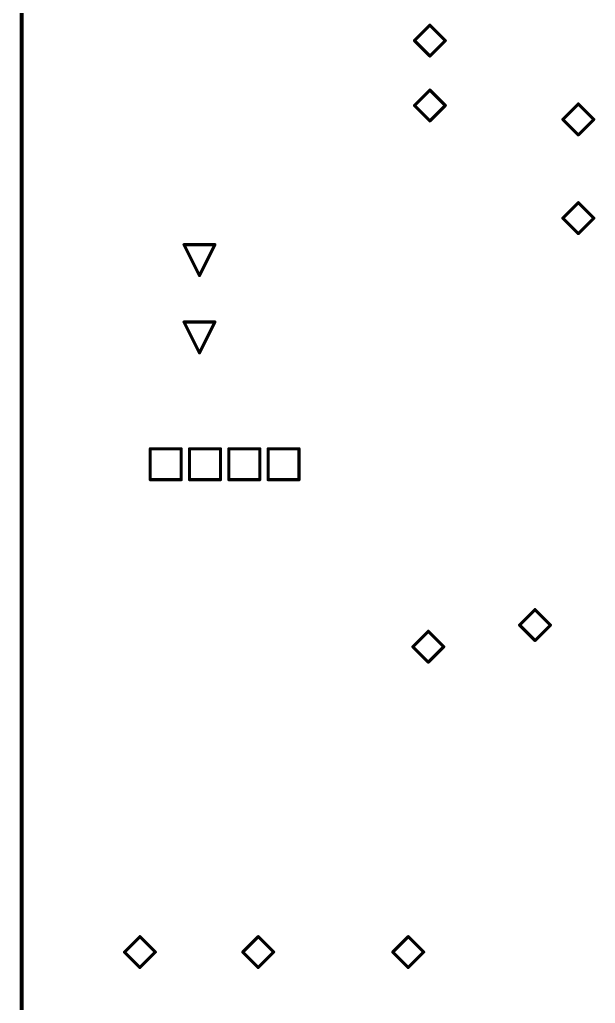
# Model space of a CAD drawing. Header units: inches. Extents: x 0 to 280, y 0 to 265.
# Drawn here: x -0.1 to 37.1, y 68.6 to 132.2 of the extents above; entities that cross this region are included whole.
import ezdxf

# ---------------------------------------------------------------- set-up
doc = ezdxf.new("R2010")
doc.units = ezdxf.units.IN
doc.layers.add('Board', color=6, linetype='Continuous')
doc.layers.add('Drill Drawing', color=1, linetype='Continuous')

msp = doc.modelspace()

# ---------------------------------------------------------------- linework, layer by layer
at = {"layer": 'Board'}
msp.add_lwpolyline([(0, 10, 0.25, 0.25, 0), (0, 190, 0.25, 0.25, 0)], format="xyseb", dxfattribs=at)
at = {"layer": 'Drill Drawing'}
for points in [[(25.4, 130.9, 0.2, 0.2, 0), (26.4, 131.9, 0.2, 0.2, 0)], [(26.4, 131.9, 0.2, 0.2, 0), (27.4, 130.9, 0.2, 0.2, 0)], [(25.4, 130.9, 0.2, 0.2, 0), (26.4, 129.9, 0.2, 0.2, 0)], [(26.4, 129.9, 0.2, 0.2, 0), (27.4, 130.9, 0.2, 0.2, 0)], [(25.4, 126.7, 0.2, 0.2, 0), (26.4, 127.7, 0.2, 0.2, 0)], [(26.4, 127.7, 0.2, 0.2, 0), (27.4, 126.7, 0.2, 0.2, 0)], [(25.4, 126.7, 0.2, 0.2, 0), (26.4, 125.7, 0.2, 0.2, 0)], [(26.4, 125.7, 0.2, 0.2, 0), (27.4, 126.7, 0.2, 0.2, 0)], [(35, 125.8, 0.2, 0.2, 0), (36, 126.8, 0.2, 0.2, 0)], [(36, 126.8, 0.2, 0.2, 0), (37, 125.8, 0.2, 0.2, 0)], [(35, 125.8, 0.2, 0.2, 0), (36, 124.8, 0.2, 0.2, 0)], [(36, 124.8, 0.2, 0.2, 0), (37, 125.8, 0.2, 0.2, 0)], [(35, 119.414, 0.2, 0.2, 0), (36, 120.414, 0.2, 0.2, 0)], [(36, 120.414, 0.2, 0.2, 0), (37, 119.414, 0.2, 0.2, 0)], [(35, 119.414, 0.2, 0.2, 0), (36, 118.414, 0.2, 0.2, 0)], [(36, 118.414, 0.2, 0.2, 0), (37, 119.414, 0.2, 0.2, 0)], [(10.5, 117.7, 0.2, 0.2, 0), (12.5, 117.7, 0.2, 0.2, 0)], [(10.5, 117.7, 0.2, 0.2, 0), (11.5, 115.7, 0.2, 0.2, 0)], [(11.5, 115.7, 0.2, 0.2, 0), (12.5, 117.7, 0.2, 0.2, 0)], [(10.5, 112.7, 0.2, 0.2, 0), (12.5, 112.7, 0.2, 0.2, 0)], [(10.5, 112.7, 0.2, 0.2, 0), (11.5, 110.7, 0.2, 0.2, 0)], [(11.5, 110.7, 0.2, 0.2, 0), (12.5, 112.7, 0.2, 0.2, 0)], [(8.32, 104.5, 0.2, 0.2, 0), (10.32, 104.5, 0.2, 0.2, 0)], [(8.32, 102.5, 0.2, 0.2, 0), (8.32, 104.5, 0.2, 0.2, 0)], [(10.32, 102.5, 0.2, 0.2, 0), (10.32, 104.5, 0.2, 0.2, 0)], [(10.86, 104.5, 0.2, 0.2, 0), (12.86, 104.5, 0.2, 0.2, 0)], [(10.86, 102.5, 0.2, 0.2, 0), (10.86, 104.5, 0.2, 0.2, 0)], [(12.86, 102.5, 0.2, 0.2, 0), (12.86, 104.5, 0.2, 0.2, 0)], [(13.4, 104.5, 0.2, 0.2, 0), (15.4, 104.5, 0.2, 0.2, 0)], [(13.4, 102.5, 0.2, 0.2, 0), (13.4, 104.5, 0.2, 0.2, 0)], [(15.4, 102.5, 0.2, 0.2, 0), (15.4, 104.5, 0.2, 0.2, 0)], [(15.94, 104.5, 0.2, 0.2, 0), (17.94, 104.5, 0.2, 0.2, 0)], [(15.94, 102.5, 0.2, 0.2, 0), (15.94, 104.5, 0.2, 0.2, 0)], [(17.94, 102.5, 0.2, 0.2, 0), (17.94, 104.5, 0.2, 0.2, 0)], [(8.32, 102.5, 0.2, 0.2, 0), (10.32, 102.5, 0.2, 0.2, 0)], [(10.86, 102.5, 0.2, 0.2, 0), (12.86, 102.5, 0.2, 0.2, 0)], [(13.4, 102.5, 0.2, 0.2, 0), (15.4, 102.5, 0.2, 0.2, 0)], [(15.94, 102.5, 0.2, 0.2, 0), (17.94, 102.5, 0.2, 0.2, 0)], [(32.2, 93.1, 0.2, 0.2, 0), (33.2, 94.1, 0.2, 0.2, 0)], [(33.2, 94.1, 0.2, 0.2, 0), (34.2, 93.1, 0.2, 0.2, 0)], [(32.2, 93.1, 0.2, 0.2, 0), (33.2, 92.1, 0.2, 0.2, 0)], [(33.2, 92.1, 0.2, 0.2, 0), (34.2, 93.1, 0.2, 0.2, 0)], [(25.3, 91.7, 0.2, 0.2, 0), (26.3, 92.7, 0.2, 0.2, 0)], [(26.3, 92.7, 0.2, 0.2, 0), (27.3, 91.7, 0.2, 0.2, 0)], [(25.3, 91.7, 0.2, 0.2, 0), (26.3, 90.7, 0.2, 0.2, 0)], [(26.3, 90.7, 0.2, 0.2, 0), (27.3, 91.7, 0.2, 0.2, 0)], [(6.65, 71.95, 0.2, 0.2, 0), (7.65, 72.95, 0.2, 0.2, 0)], [(7.65, 72.95, 0.2, 0.2, 0), (8.65, 71.95, 0.2, 0.2, 0)], [(14.3, 71.95, 0.2, 0.2, 0), (15.3, 72.95, 0.2, 0.2, 0)], [(15.3, 72.95, 0.2, 0.2, 0), (16.3, 71.95, 0.2, 0.2, 0)], [(24, 71.95, 0.2, 0.2, 0), (25, 72.95, 0.2, 0.2, 0)], [(25, 72.95, 0.2, 0.2, 0), (26, 71.95, 0.2, 0.2, 0)], [(6.65, 71.95, 0.2, 0.2, 0), (7.65, 70.95, 0.2, 0.2, 0)], [(7.65, 70.95, 0.2, 0.2, 0), (8.65, 71.95, 0.2, 0.2, 0)], [(14.3, 71.95, 0.2, 0.2, 0), (15.3, 70.95, 0.2, 0.2, 0)], [(15.3, 70.95, 0.2, 0.2, 0), (16.3, 71.95, 0.2, 0.2, 0)], [(24, 71.95, 0.2, 0.2, 0), (25, 70.95, 0.2, 0.2, 0)], [(25, 70.95, 0.2, 0.2, 0), (26, 71.95, 0.2, 0.2, 0)]]:
    msp.add_lwpolyline(points, format="xyseb", dxfattribs=at)
for points in [[(26.35, 131.9, 0.1, 0.1, 1), (26.45, 131.9, 0.1, 0.1, 1)], [(26.35, 131.9, 0.1, 0.1, 1), (26.45, 131.9, 0.1, 0.1, 1)], [(25.35, 130.9, 0.1, 0.1, 1), (25.45, 130.9, 0.1, 0.1, 1)], [(25.35, 130.9, 0.1, 0.1, 1), (25.45, 130.9, 0.1, 0.1, 1)], [(27.35, 130.9, 0.1, 0.1, 1), (27.45, 130.9, 0.1, 0.1, 1)], [(27.35, 130.9, 0.1, 0.1, 1), (27.45, 130.9, 0.1, 0.1, 1)], [(26.35, 129.9, 0.1, 0.1, 1), (26.45, 129.9, 0.1, 0.1, 1)], [(26.35, 129.9, 0.1, 0.1, 1), (26.45, 129.9, 0.1, 0.1, 1)], [(26.35, 127.7, 0.1, 0.1, 1), (26.45, 127.7, 0.1, 0.1, 1)], [(26.35, 127.7, 0.1, 0.1, 1), (26.45, 127.7, 0.1, 0.1, 1)], [(25.35, 126.7, 0.1, 0.1, 1), (25.45, 126.7, 0.1, 0.1, 1)], [(25.35, 126.7, 0.1, 0.1, 1), (25.45, 126.7, 0.1, 0.1, 1)], [(27.35, 126.7, 0.1, 0.1, 1), (27.45, 126.7, 0.1, 0.1, 1)], [(27.35, 126.7, 0.1, 0.1, 1), (27.45, 126.7, 0.1, 0.1, 1)], [(35.95, 126.8, 0.1, 0.1, 1), (36.05, 126.8, 0.1, 0.1, 1)], [(35.95, 126.8, 0.1, 0.1, 1), (36.05, 126.8, 0.1, 0.1, 1)], [(26.35, 125.7, 0.1, 0.1, 1), (26.45, 125.7, 0.1, 0.1, 1)], [(26.35, 125.7, 0.1, 0.1, 1), (26.45, 125.7, 0.1, 0.1, 1)], [(34.95, 125.8, 0.1, 0.1, 1), (35.05, 125.8, 0.1, 0.1, 1)], [(34.95, 125.8, 0.1, 0.1, 1), (35.05, 125.8, 0.1, 0.1, 1)], [(36.95, 125.8, 0.1, 0.1, 1), (37.05, 125.8, 0.1, 0.1, 1)], [(36.95, 125.8, 0.1, 0.1, 1), (37.05, 125.8, 0.1, 0.1, 1)], [(35.95, 124.8, 0.1, 0.1, 1), (36.05, 124.8, 0.1, 0.1, 1)], [(35.95, 124.8, 0.1, 0.1, 1), (36.05, 124.8, 0.1, 0.1, 1)], [(35.95, 120.414, 0.1, 0.1, 1), (36.05, 120.414, 0.1, 0.1, 1)], [(35.95, 120.414, 0.1, 0.1, 1), (36.05, 120.414, 0.1, 0.1, 1)], [(34.95, 119.414, 0.1, 0.1, 1), (35.05, 119.414, 0.1, 0.1, 1)], [(34.95, 119.414, 0.1, 0.1, 1), (35.05, 119.414, 0.1, 0.1, 1)], [(36.95, 119.414, 0.1, 0.1, 1), (37.05, 119.414, 0.1, 0.1, 1)], [(36.95, 119.414, 0.1, 0.1, 1), (37.05, 119.414, 0.1, 0.1, 1)], [(35.95, 118.414, 0.1, 0.1, 1), (36.05, 118.414, 0.1, 0.1, 1)], [(35.95, 118.414, 0.1, 0.1, 1), (36.05, 118.414, 0.1, 0.1, 1)], [(10.45, 117.7, 0.1, 0.1, 1), (10.55, 117.7, 0.1, 0.1, 1)], [(10.45, 117.7, 0.1, 0.1, 1), (10.55, 117.7, 0.1, 0.1, 1)], [(12.45, 117.7, 0.1, 0.1, 1), (12.55, 117.7, 0.1, 0.1, 1)], [(12.45, 117.7, 0.1, 0.1, 1), (12.55, 117.7, 0.1, 0.1, 1)], [(11.45, 115.7, 0.1, 0.1, 1), (11.55, 115.7, 0.1, 0.1, 1)], [(11.45, 115.7, 0.1, 0.1, 1), (11.55, 115.7, 0.1, 0.1, 1)], [(10.45, 112.7, 0.1, 0.1, 1), (10.55, 112.7, 0.1, 0.1, 1)], [(10.45, 112.7, 0.1, 0.1, 1), (10.55, 112.7, 0.1, 0.1, 1)], [(12.45, 112.7, 0.1, 0.1, 1), (12.55, 112.7, 0.1, 0.1, 1)], [(12.45, 112.7, 0.1, 0.1, 1), (12.55, 112.7, 0.1, 0.1, 1)], [(11.45, 110.7, 0.1, 0.1, 1), (11.55, 110.7, 0.1, 0.1, 1)], [(11.45, 110.7, 0.1, 0.1, 1), (11.55, 110.7, 0.1, 0.1, 1)], [(8.27, 104.5, 0.1, 0.1, 1), (8.37, 104.5, 0.1, 0.1, 1)], [(8.27, 104.5, 0.1, 0.1, 1), (8.37, 104.5, 0.1, 0.1, 1)], [(10.27, 104.5, 0.1, 0.1, 1), (10.37, 104.5, 0.1, 0.1, 1)], [(10.27, 104.5, 0.1, 0.1, 1), (10.37, 104.5, 0.1, 0.1, 1)], [(10.81, 104.5, 0.1, 0.1, 1), (10.91, 104.5, 0.1, 0.1, 1)], [(10.81, 104.5, 0.1, 0.1, 1), (10.91, 104.5, 0.1, 0.1, 1)], [(12.81, 104.5, 0.1, 0.1, 1), (12.91, 104.5, 0.1, 0.1, 1)], [(12.81, 104.5, 0.1, 0.1, 1), (12.91, 104.5, 0.1, 0.1, 1)], [(13.35, 104.5, 0.1, 0.1, 1), (13.45, 104.5, 0.1, 0.1, 1)], [(13.35, 104.5, 0.1, 0.1, 1), (13.45, 104.5, 0.1, 0.1, 1)], [(15.35, 104.5, 0.1, 0.1, 1), (15.45, 104.5, 0.1, 0.1, 1)], [(15.35, 104.5, 0.1, 0.1, 1), (15.45, 104.5, 0.1, 0.1, 1)], [(15.89, 104.5, 0.1, 0.1, 1), (15.99, 104.5, 0.1, 0.1, 1)], [(15.89, 104.5, 0.1, 0.1, 1), (15.99, 104.5, 0.1, 0.1, 1)], [(17.89, 104.5, 0.1, 0.1, 1), (17.99, 104.5, 0.1, 0.1, 1)], [(17.89, 104.5, 0.1, 0.1, 1), (17.99, 104.5, 0.1, 0.1, 1)], [(8.27, 102.5, 0.1, 0.1, 1), (8.37, 102.5, 0.1, 0.1, 1)], [(8.27, 102.5, 0.1, 0.1, 1), (8.37, 102.5, 0.1, 0.1, 1)], [(10.27, 102.5, 0.1, 0.1, 1), (10.37, 102.5, 0.1, 0.1, 1)], [(10.27, 102.5, 0.1, 0.1, 1), (10.37, 102.5, 0.1, 0.1, 1)], [(10.81, 102.5, 0.1, 0.1, 1), (10.91, 102.5, 0.1, 0.1, 1)], [(10.81, 102.5, 0.1, 0.1, 1), (10.91, 102.5, 0.1, 0.1, 1)], [(12.81, 102.5, 0.1, 0.1, 1), (12.91, 102.5, 0.1, 0.1, 1)], [(12.81, 102.5, 0.1, 0.1, 1), (12.91, 102.5, 0.1, 0.1, 1)], [(13.35, 102.5, 0.1, 0.1, 1), (13.45, 102.5, 0.1, 0.1, 1)], [(13.35, 102.5, 0.1, 0.1, 1), (13.45, 102.5, 0.1, 0.1, 1)], [(15.35, 102.5, 0.1, 0.1, 1), (15.45, 102.5, 0.1, 0.1, 1)], [(15.35, 102.5, 0.1, 0.1, 1), (15.45, 102.5, 0.1, 0.1, 1)], [(15.89, 102.5, 0.1, 0.1, 1), (15.99, 102.5, 0.1, 0.1, 1)], [(15.89, 102.5, 0.1, 0.1, 1), (15.99, 102.5, 0.1, 0.1, 1)], [(17.89, 102.5, 0.1, 0.1, 1), (17.99, 102.5, 0.1, 0.1, 1)], [(17.89, 102.5, 0.1, 0.1, 1), (17.99, 102.5, 0.1, 0.1, 1)], [(33.15, 94.1, 0.1, 0.1, 1), (33.25, 94.1, 0.1, 0.1, 1)], [(33.15, 94.1, 0.1, 0.1, 1), (33.25, 94.1, 0.1, 0.1, 1)], [(32.15, 93.1, 0.1, 0.1, 1), (32.25, 93.1, 0.1, 0.1, 1)], [(32.15, 93.1, 0.1, 0.1, 1), (32.25, 93.1, 0.1, 0.1, 1)], [(34.15, 93.1, 0.1, 0.1, 1), (34.25, 93.1, 0.1, 0.1, 1)], [(34.15, 93.1, 0.1, 0.1, 1), (34.25, 93.1, 0.1, 0.1, 1)], [(26.25, 92.7, 0.1, 0.1, 1), (26.35, 92.7, 0.1, 0.1, 1)], [(26.25, 92.7, 0.1, 0.1, 1), (26.35, 92.7, 0.1, 0.1, 1)], [(25.25, 91.7, 0.1, 0.1, 1), (25.35, 91.7, 0.1, 0.1, 1)], [(25.25, 91.7, 0.1, 0.1, 1), (25.35, 91.7, 0.1, 0.1, 1)], [(27.25, 91.7, 0.1, 0.1, 1), (27.35, 91.7, 0.1, 0.1, 1)], [(27.25, 91.7, 0.1, 0.1, 1), (27.35, 91.7, 0.1, 0.1, 1)], [(33.15, 92.1, 0.1, 0.1, 1), (33.25, 92.1, 0.1, 0.1, 1)], [(33.15, 92.1, 0.1, 0.1, 1), (33.25, 92.1, 0.1, 0.1, 1)], [(26.25, 90.7, 0.1, 0.1, 1), (26.35, 90.7, 0.1, 0.1, 1)], [(26.25, 90.7, 0.1, 0.1, 1), (26.35, 90.7, 0.1, 0.1, 1)], [(7.6, 72.95, 0.1, 0.1, 1), (7.7, 72.95, 0.1, 0.1, 1)], [(7.6, 72.95, 0.1, 0.1, 1), (7.7, 72.95, 0.1, 0.1, 1)], [(15.25, 72.95, 0.1, 0.1, 1), (15.35, 72.95, 0.1, 0.1, 1)], [(15.25, 72.95, 0.1, 0.1, 1), (15.35, 72.95, 0.1, 0.1, 1)], [(24.95, 72.95, 0.1, 0.1, 1), (25.05, 72.95, 0.1, 0.1, 1)], [(24.95, 72.95, 0.1, 0.1, 1), (25.05, 72.95, 0.1, 0.1, 1)], [(6.6, 71.95, 0.1, 0.1, 1), (6.7, 71.95, 0.1, 0.1, 1)], [(6.6, 71.95, 0.1, 0.1, 1), (6.7, 71.95, 0.1, 0.1, 1)], [(8.6, 71.95, 0.1, 0.1, 1), (8.7, 71.95, 0.1, 0.1, 1)], [(8.6, 71.95, 0.1, 0.1, 1), (8.7, 71.95, 0.1, 0.1, 1)], [(14.25, 71.95, 0.1, 0.1, 1), (14.35, 71.95, 0.1, 0.1, 1)], [(14.25, 71.95, 0.1, 0.1, 1), (14.35, 71.95, 0.1, 0.1, 1)], [(16.25, 71.95, 0.1, 0.1, 1), (16.35, 71.95, 0.1, 0.1, 1)], [(16.25, 71.95, 0.1, 0.1, 1), (16.35, 71.95, 0.1, 0.1, 1)], [(23.95, 71.95, 0.1, 0.1, 1), (24.05, 71.95, 0.1, 0.1, 1)], [(23.95, 71.95, 0.1, 0.1, 1), (24.05, 71.95, 0.1, 0.1, 1)], [(25.95, 71.95, 0.1, 0.1, 1), (26.05, 71.95, 0.1, 0.1, 1)], [(25.95, 71.95, 0.1, 0.1, 1), (26.05, 71.95, 0.1, 0.1, 1)], [(7.6, 70.95, 0.1, 0.1, 1), (7.7, 70.95, 0.1, 0.1, 1)], [(7.6, 70.95, 0.1, 0.1, 1), (7.7, 70.95, 0.1, 0.1, 1)], [(15.25, 70.95, 0.1, 0.1, 1), (15.35, 70.95, 0.1, 0.1, 1)], [(15.25, 70.95, 0.1, 0.1, 1), (15.35, 70.95, 0.1, 0.1, 1)], [(24.95, 70.95, 0.1, 0.1, 1), (25.05, 70.95, 0.1, 0.1, 1)], [(24.95, 70.95, 0.1, 0.1, 1), (25.05, 70.95, 0.1, 0.1, 1)]]:
    msp.add_lwpolyline(points, format="xyseb", close=True, dxfattribs=at)

doc.saveas('drawing.dxf')
